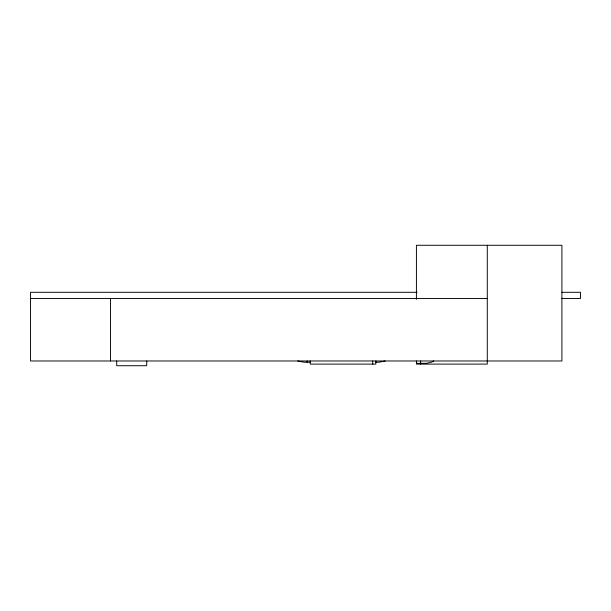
<?xml version="1.0" encoding="UTF-8"?>
<svg xmlns="http://www.w3.org/2000/svg" width="611" height="611" viewBox="0 0 611 611"><rect width="100%" height="100%" fill="white"/><g stroke="black" fill="none" stroke-linecap="round" stroke-linejoin="round"><path stroke-width="0.92" d="M146.8 360.979L146.655 365.722L116.716 365.722L116.716 360.979M433.779 360.948L431.61 362.147L426.547 363.324L416.419 363.324M385.205 360.979L378.957 362.224L375.834 362.224M417.137 292.295L30.55 292.295L30.55 360.979L561.906 360.979L561.906 245.278L416.419 245.278L416.419 299.337M561.906 292.295L580.45 292.295L580.45 298.535L561.906 298.535M30.55 298.535L487.288 298.535M310.273 362.224L304.034 362.224L297.786 360.979M487.288 245.278L487.288 364.103L416.419 364.103L416.419 360.979M420.673 360.979L420.673 364.103M375.834 360.979L375.834 364.103L310.273 364.103L310.273 360.979M372.718 360.979L372.718 364.103M307.157 360.979L307.157 362.224M110.469 298.535L110.469 360.979"/></g></svg>
